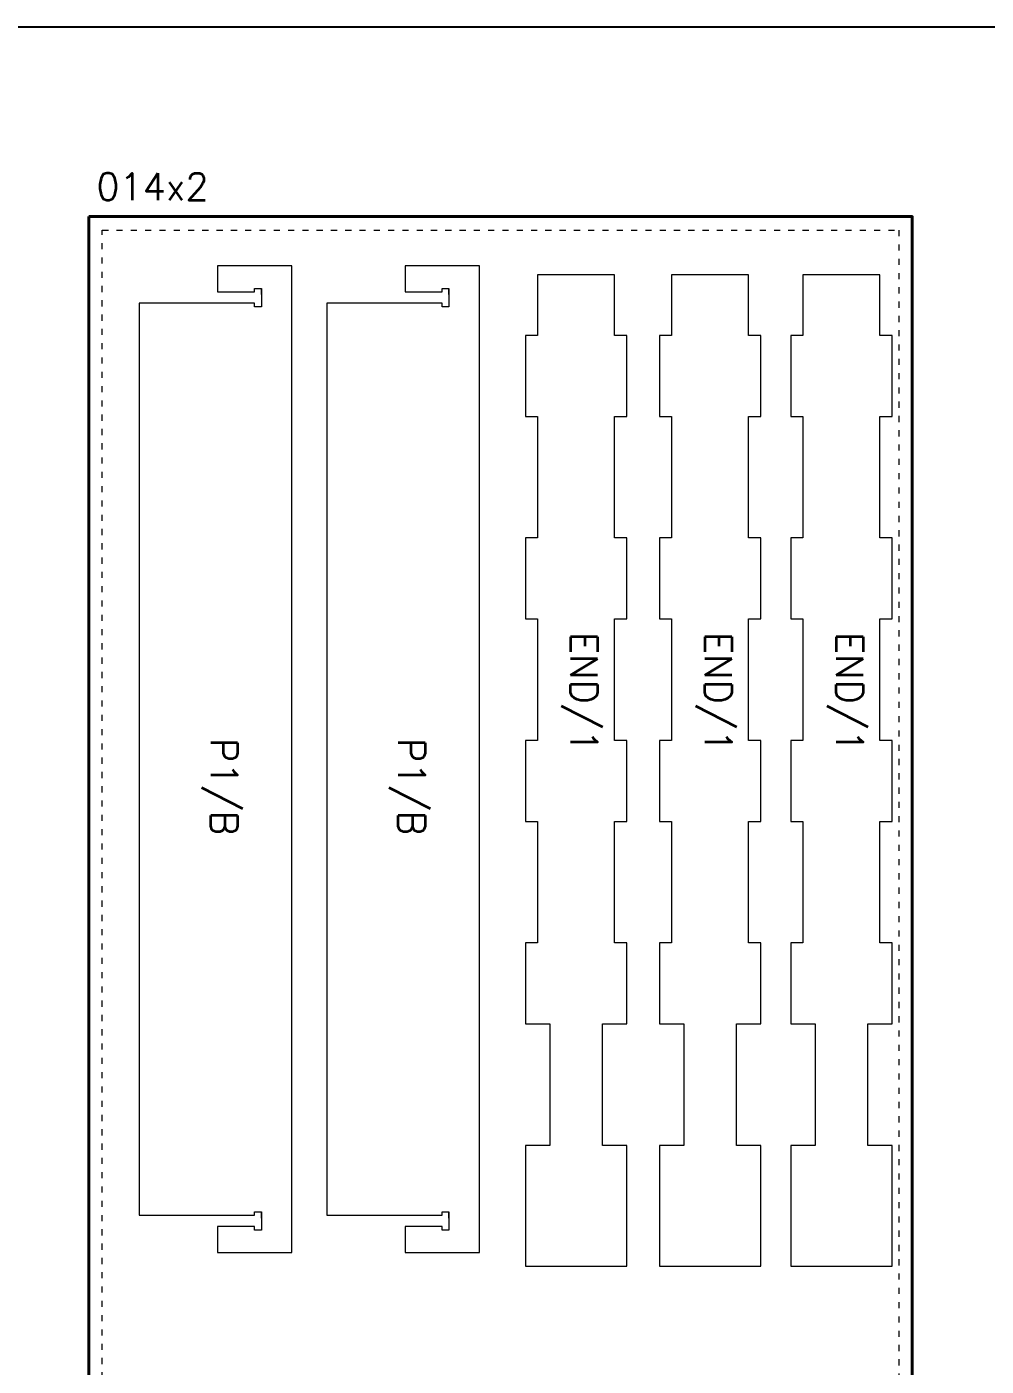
# Model space of a CAD drawing. Header units: millimetres. Extents: x 481 to 28351, y -1147 to 6765.
# Drawn here: x 23486 to 24907, y 4780 to 6765 of the extents above; entities that cross this region are included whole.
import ezdxf

# ---------------------------------------------------------------- set-up
doc = ezdxf.new("R2010")
doc.units = ezdxf.units.MM
doc.linetypes.add('DGN Style 5', pattern=[21.175771, 9.07533, -12.10044])
for name, color, linetype, lineweight in [('0_NOPRINT_TOLERANCE', 7, 'DGN Style 5', 0), ('BOARD_18MM_BIRCH-PLY', 73, 'Continuous', 40), ('CUTOUT_18MM_OUTSIDE', 201, 'Continuous', 0)]:
    doc.layers.add(name, color=color, linetype=linetype, lineweight=lineweight)
doc.layers.add('0_SHEET_BIRCHPLY_2440X1220', color=1, linetype='Continuous')
doc.layers.add('1_ANYTOOL_1MMDEEP_INSIDE', color=2, linetype='Continuous')
doc.styles.get("Standard").update_dxf_attribs({"font": 'romans.shx', "bigfont": 'hztxt.shx'})

msp = doc.modelspace()

# ---------------------------------------------------------------- linework, layer by layer
msp.add_lwpolyline([(480.7, 6764.9), (28350.7, 6764.9), (28350.7, 2878.4), (480.7, 2878.4)], close=True)
at = {"layer": '0_NOPRINT_TOLERANCE'}
msp.add_lwpolyline([(23597.6, 6463.6), (24777.6, 6463.6), (24777.6, 4063.6), (23597.6, 4063.6)], close=True, dxfattribs=at)
msp.add_lwpolyline([(23597.6, 6463.6), (24777.6, 6463.6), (24777.6, 4063.6), (23597.6, 4063.6)], close=True, dxfattribs=at)
at = {"layer": 'BOARD_18MM_BIRCH-PLY'}
msp.add_lwpolyline([(23577.6, 6483.6), (24797.6, 6483.6), (24797.6, 4043.6), (23577.6, 4043.6), (23577.6, 6483.6)], dxfattribs=at)
at = {"layer": 'CUTOUT_18MM_OUTSIDE'}
for points in [[(23652.4, 5139.7), (23652.4, 5004.2), (23686.6, 5004.2), (23720.8, 5004.2), (23755, 5004.2), (23789.2, 5004.2), (23823.4, 5004.2), (23823.4, 5005.2), (23823.4, 5006.2), (23823.4, 5007.2), (23823.4, 5008.2), (23823.4, 5009.2), (23825.4, 5009.2), (23827.4, 5009.2), (23829.4, 5009.2), (23831.4, 5009.2), (23833.4, 5009.2), (23833.4, 5000), (23833.4, 5008.8), (23833.4, 5000.6), (23833.4, 4991.4), (23833.4, 4982.2), (23831.4, 4982.2), (23829.4, 4982.2), (23827.4, 4982.2), (23825.4, 4982.2), (23823.4, 4982.2), (23823.4, 4983.2), (23823.4, 4984.2), (23823.4, 4985.2), (23823.4, 4986.2), (23823.4, 4987.2), (23812.4, 4987.2), (23801.4, 4987.2), (23790.4, 4987.2), (23779.4, 4987.2), (23768.4, 4987.2), (23768.4, 4948.7), (23790.4, 4948.7), (23812.4, 4948.7), (23834.4, 4948.7), (23856.4, 4948.7), (23878.4, 4948.7), (23878.4, 5079.7), (23878.4, 5229.7), (23878.4, 5379.7), (23878.4, 5529.7), (23878.4, 5679.7), (23878.4, 5829.7), (23878.4, 5979.7), (23878.4, 6129.7), (23878.4, 6279.7), (23878.4, 6410.7), (23856.4, 6410.7), (23834.4, 6410.7), (23812.4, 6410.7), (23790.4, 6410.7), (23768.4, 6410.7), (23768.4, 6372.2), (23779.4, 6372.2), (23790.4, 6372.2), (23801.4, 6372.2), (23812.4, 6372.2), (23823.4, 6372.2), (23823.4, 6373.2), (23823.4, 6374.2), (23823.4, 6375.2), (23823.4, 6376.2), (23823.4, 6377.2), (23825.4, 6377.2), (23827.4, 6377.2), (23829.4, 6377.2), (23831.4, 6377.2), (23833.4, 6377.2), (23833.4, 6368), (23833.4, 6377.3), (23833.4, 6368.6), (23833.4, 6359.4), (23833.4, 6350.2), (23831.4, 6350.2), (23829.4, 6350.2), (23827.4, 6350.2), (23825.4, 6350.2), (23823.4, 6350.2), (23823.4, 6351.2), (23823.4, 6352.2), (23823.4, 6353.2), (23823.4, 6354.2), (23823.4, 6355.2), (23789.2, 6355.2), (23755, 6355.2), (23720.8, 6355.2), (23686.6, 6355.2), (23652.4, 6355.2), (23652.4, 6219.7), (23652.4, 6084.7), (23652.4, 5949.7), (23652.4, 5814.7), (23652.4, 5679.7), (23652.4, 5544.7), (23652.4, 5409.7), (23652.4, 5274.7)], [(23930.3, 5139.7), (23930.3, 5004.2), (23964.5, 5004.2), (23998.7, 5004.2), (24032.9, 5004.2), (24067.1, 5004.2), (24101.3, 5004.2), (24101.3, 5005.2), (24101.3, 5006.2), (24101.3, 5007.2), (24101.3, 5008.2), (24101.3, 5009.2), (24103.3, 5009.2), (24105.3, 5009.2), (24107.3, 5009.2), (24109.3, 5009.2), (24111.3, 5009.2), (24111.3, 5000), (24111.3, 5008.8), (24111.3, 5000.6), (24111.3, 4991.4), (24111.3, 4982.2), (24109.3, 4982.2), (24107.3, 4982.2), (24105.3, 4982.2), (24103.3, 4982.2), (24101.3, 4982.2), (24101.3, 4983.2), (24101.3, 4984.2), (24101.3, 4985.2), (24101.3, 4986.2), (24101.3, 4987.2), (24090.3, 4987.2), (24079.3, 4987.2), (24068.3, 4987.2), (24057.3, 4987.2), (24046.3, 4987.2), (24046.3, 4948.7), (24068.3, 4948.7), (24090.3, 4948.7), (24112.3, 4948.7), (24134.3, 4948.7), (24156.3, 4948.7), (24156.3, 5079.7), (24156.3, 5229.7), (24156.3, 5379.7), (24156.3, 5529.7), (24156.3, 5679.7), (24156.3, 5829.7), (24156.3, 5979.7), (24156.3, 6129.7), (24156.3, 6279.7), (24156.3, 6410.7), (24134.3, 6410.7), (24112.3, 6410.7), (24090.3, 6410.7), (24068.3, 6410.7), (24046.3, 6410.7), (24046.3, 6372.2), (24057.3, 6372.2), (24068.3, 6372.2), (24079.3, 6372.2), (24090.3, 6372.2), (24101.3, 6372.2), (24101.3, 6373.2), (24101.3, 6374.2), (24101.3, 6375.2), (24101.3, 6376.2), (24101.3, 6377.2), (24103.3, 6377.2), (24105.3, 6377.2), (24107.3, 6377.2), (24109.3, 6377.2), (24111.3, 6377.2), (24111.3, 6368), (24111.3, 6377.3), (24111.3, 6368.6), (24111.3, 6359.4), (24111.3, 6350.2), (24109.3, 6350.2), (24107.3, 6350.2), (24105.3, 6350.2), (24103.3, 6350.2), (24101.3, 6350.2), (24101.3, 6351.2), (24101.3, 6352.2), (24101.3, 6353.2), (24101.3, 6354.2), (24101.3, 6355.2), (24067.1, 6355.2), (24032.9, 6355.2), (23998.7, 6355.2), (23964.5, 6355.2), (23930.3, 6355.2), (23930.3, 6219.7), (23930.3, 6084.7), (23930.3, 5949.7), (23930.3, 5814.7), (23930.3, 5679.7), (23930.3, 5544.7), (23930.3, 5409.7), (23930.3, 5274.7)], [(24242.6, 6397.5), (24242.6, 6379.5), (24242.6, 6361.5), (24242.6, 6343.5), (24242.6, 6325.5), (24242.6, 6307.5), (24239, 6307.5), (24235.4, 6307.5), (24231.8, 6307.5), (24228.2, 6307.5), (24224.6, 6307.5), (24224.6, 6283.5), (24224.6, 6259.5), (24224.6, 6235.5), (24224.6, 6211.5), (24224.6, 6187.5), (24228.2, 6187.5), (24231.8, 6187.5), (24235.4, 6187.5), (24239, 6187.5), (24242.6, 6187.5), (24242.6, 6151.5), (24242.6, 6115.5), (24242.6, 6079.5), (24242.6, 6043.5), (24242.6, 6007.5), (24239, 6007.5), (24235.4, 6007.5), (24231.8, 6007.5), (24228.2, 6007.5), (24224.6, 6007.5), (24224.6, 5983.5), (24224.6, 5959.5), (24224.6, 5935.5), (24224.6, 5911.5), (24224.6, 5887.5), (24228.2, 5887.5), (24231.8, 5887.5), (24235.4, 5887.5), (24239, 5887.5), (24242.6, 5887.5), (24242.6, 5851.5), (24242.6, 5815.5), (24242.6, 5779.5), (24242.6, 5743.5), (24242.6, 5707.5), (24239, 5707.5), (24235.4, 5707.5), (24231.8, 5707.5), (24228.2, 5707.5), (24224.6, 5707.5), (24224.6, 5683.5), (24224.6, 5659.5), (24224.6, 5635.5), (24224.6, 5611.5), (24224.6, 5587.5), (24228.2, 5587.5), (24231.8, 5587.5), (24235.4, 5587.5), (24239, 5587.5), (24242.6, 5587.5), (24242.6, 5551.5), (24242.6, 5515.5), (24242.6, 5479.5), (24242.6, 5443.5), (24242.6, 5407.5), (24239, 5407.5), (24235.4, 5407.5), (24231.8, 5407.5), (24228.2, 5407.5), (24224.6, 5407.5), (24224.6, 5383.5), (24224.6, 5359.5), (24224.6, 5335.5), (24224.6, 5311.5), (24224.6, 5287.5), (24231.8, 5287.5), (24239, 5287.5), (24246.2, 5287.5), (24253.4, 5287.5), (24260.6, 5287.5), (24260.6, 5251.5), (24260.6, 5215.5), (24260.6, 5179.5), (24260.6, 5143.5), (24260.6, 5107.5), (24253.4, 5107.5), (24246.2, 5107.5), (24239, 5107.5), (24231.8, 5107.5), (24224.6, 5107.5), (24224.6, 5071.7), (24224.6, 5035.9), (24224.6, 5000.1), (24224.6, 4964.3), (24224.6, 4928.5), (24254.6, 4928.5), (24284.6, 4928.5), (24314.6, 4928.5), (24344.6, 4928.5), (24374.6, 4928.5), (24374.6, 4964.3), (24374.6, 5000.1), (24374.6, 5035.9), (24374.6, 5071.7), (24374.6, 5107.5), (24367.4, 5107.5), (24360.2, 5107.5), (24353, 5107.5), (24345.8, 5107.5), (24338.6, 5107.5), (24338.6, 5143.5), (24338.6, 5179.5), (24338.6, 5215.5), (24338.6, 5251.5), (24338.6, 5287.5), (24345.8, 5287.5), (24353, 5287.5), (24360.2, 5287.5), (24367.4, 5287.5), (24374.6, 5287.5), (24374.6, 5311.5), (24374.6, 5335.5), (24374.6, 5359.5), (24374.6, 5383.5), (24374.6, 5407.5), (24371, 5407.5), (24367.4, 5407.5), (24363.8, 5407.5), (24360.2, 5407.5), (24356.6, 5407.5), (24356.6, 5443.5), (24356.6, 5479.5), (24356.6, 5515.5), (24356.6, 5551.5), (24356.6, 5587.5), (24360.2, 5587.5), (24363.8, 5587.5), (24367.4, 5587.5), (24371, 5587.5), (24374.6, 5587.5), (24374.6, 5611.5), (24374.6, 5635.5), (24374.6, 5659.5), (24374.6, 5683.5), (24374.6, 5707.5), (24371, 5707.5), (24367.4, 5707.5), (24363.8, 5707.5), (24360.2, 5707.5), (24356.6, 5707.5), (24356.6, 5743.5), (24356.6, 5779.5), (24356.6, 5815.5), (24356.6, 5851.5), (24356.6, 5887.5), (24360.2, 5887.5), (24363.8, 5887.5), (24367.4, 5887.5), (24371, 5887.5), (24374.6, 5887.5), (24374.6, 5911.5), (24374.6, 5935.5), (24374.6, 5959.5), (24374.6, 5983.5), (24374.6, 6007.5), (24371, 6007.5), (24367.4, 6007.5), (24363.8, 6007.5), (24360.2, 6007.5), (24356.6, 6007.5), (24356.6, 6043.5), (24356.6, 6079.5), (24356.6, 6115.5), (24356.6, 6151.5), (24356.6, 6187.5), (24360.2, 6187.5), (24363.8, 6187.5), (24367.4, 6187.5), (24371, 6187.5), (24374.6, 6187.5), (24374.6, 6211.5), (24374.6, 6235.5), (24374.6, 6259.5), (24374.6, 6283.5), (24374.6, 6307.5), (24371, 6307.5), (24367.4, 6307.5), (24363.8, 6307.5), (24360.2, 6307.5), (24356.6, 6307.5), (24356.6, 6325.5), (24356.6, 6343.5), (24356.6, 6361.5), (24356.6, 6379.5), (24356.6, 6397.5), (24333.8, 6397.5), (24311, 6397.5), (24288.2, 6397.5), (24265.4, 6397.5)], [(24441.1, 6397.5), (24441.1, 6379.5), (24441.1, 6361.5), (24441.1, 6343.5), (24441.1, 6325.5), (24441.1, 6307.5), (24437.5, 6307.5), (24433.9, 6307.5), (24430.3, 6307.5), (24426.7, 6307.5), (24423.1, 6307.5), (24423.1, 6283.5), (24423.1, 6259.5), (24423.1, 6235.5), (24423.1, 6211.5), (24423.1, 6187.5), (24426.7, 6187.5), (24430.3, 6187.5), (24433.9, 6187.5), (24437.5, 6187.5), (24441.1, 6187.5), (24441.1, 6151.5), (24441.1, 6115.5), (24441.1, 6079.5), (24441.1, 6043.5), (24441.1, 6007.5), (24437.5, 6007.5), (24433.9, 6007.5), (24430.3, 6007.5), (24426.7, 6007.5), (24423.1, 6007.5), (24423.1, 5983.5), (24423.1, 5959.5), (24423.1, 5935.5), (24423.1, 5911.5), (24423.1, 5887.5), (24426.7, 5887.5), (24430.3, 5887.5), (24433.9, 5887.5), (24437.5, 5887.5), (24441.1, 5887.5), (24441.1, 5851.5), (24441.1, 5815.5), (24441.1, 5779.5), (24441.1, 5743.5), (24441.1, 5707.5), (24437.5, 5707.5), (24433.9, 5707.5), (24430.3, 5707.5), (24426.7, 5707.5), (24423.1, 5707.5), (24423.1, 5683.5), (24423.1, 5659.5), (24423.1, 5635.5), (24423.1, 5611.5), (24423.1, 5587.5), (24426.7, 5587.5), (24430.3, 5587.5), (24433.9, 5587.5), (24437.5, 5587.5), (24441.1, 5587.5), (24441.1, 5551.5), (24441.1, 5515.5), (24441.1, 5479.5), (24441.1, 5443.5), (24441.1, 5407.5), (24437.5, 5407.5), (24433.9, 5407.5), (24430.3, 5407.5), (24426.7, 5407.5), (24423.1, 5407.5), (24423.1, 5383.5), (24423.1, 5359.5), (24423.1, 5335.5), (24423.1, 5311.5), (24423.1, 5287.5), (24430.3, 5287.5), (24437.5, 5287.5), (24444.7, 5287.5), (24451.9, 5287.5), (24459.1, 5287.5), (24459.1, 5251.5), (24459.1, 5215.5), (24459.1, 5179.5), (24459.1, 5143.5), (24459.1, 5107.5), (24451.9, 5107.5), (24444.7, 5107.5), (24437.5, 5107.5), (24430.3, 5107.5), (24423.1, 5107.5), (24423.1, 5071.7), (24423.1, 5035.9), (24423.1, 5000.1), (24423.1, 4964.3), (24423.1, 4928.5), (24453.1, 4928.5), (24483.1, 4928.5), (24513.1, 4928.5), (24543.1, 4928.5), (24573.1, 4928.5), (24573.1, 4964.3), (24573.1, 5000.1), (24573.1, 5035.9), (24573.1, 5071.7), (24573.1, 5107.5), (24565.9, 5107.5), (24558.7, 5107.5), (24551.5, 5107.5), (24544.3, 5107.5), (24537.1, 5107.5), (24537.1, 5143.5), (24537.1, 5179.5), (24537.1, 5215.5), (24537.1, 5251.5), (24537.1, 5287.5), (24544.3, 5287.5), (24551.5, 5287.5), (24558.7, 5287.5), (24565.9, 5287.5), (24573.1, 5287.5), (24573.1, 5311.5), (24573.1, 5335.5), (24573.1, 5359.5), (24573.1, 5383.5), (24573.1, 5407.5), (24569.5, 5407.5), (24565.9, 5407.5), (24562.3, 5407.5), (24558.7, 5407.5), (24555.1, 5407.5), (24555.1, 5443.5), (24555.1, 5479.5), (24555.1, 5515.5), (24555.1, 5551.5), (24555.1, 5587.5), (24558.7, 5587.5), (24562.3, 5587.5), (24565.9, 5587.5), (24569.5, 5587.5), (24573.1, 5587.5), (24573.1, 5611.5), (24573.1, 5635.5), (24573.1, 5659.5), (24573.1, 5683.5), (24573.1, 5707.5), (24569.5, 5707.5), (24565.9, 5707.5), (24562.3, 5707.5), (24558.7, 5707.5), (24555.1, 5707.5), (24555.1, 5743.5), (24555.1, 5779.5), (24555.1, 5815.5), (24555.1, 5851.5), (24555.1, 5887.5), (24558.7, 5887.5), (24562.3, 5887.5), (24565.9, 5887.5), (24569.5, 5887.5), (24573.1, 5887.5), (24573.1, 5911.5), (24573.1, 5935.5), (24573.1, 5959.5), (24573.1, 5983.5), (24573.1, 6007.5), (24569.5, 6007.5), (24565.9, 6007.5), (24562.3, 6007.5), (24558.7, 6007.5), (24555.1, 6007.5), (24555.1, 6043.5), (24555.1, 6079.5), (24555.1, 6115.5), (24555.1, 6151.5), (24555.1, 6187.5), (24558.7, 6187.5), (24562.3, 6187.5), (24565.9, 6187.5), (24569.5, 6187.5), (24573.1, 6187.5), (24573.1, 6211.5), (24573.1, 6235.5), (24573.1, 6259.5), (24573.1, 6283.5), (24573.1, 6307.5), (24569.5, 6307.5), (24565.9, 6307.5), (24562.3, 6307.5), (24558.7, 6307.5), (24555.1, 6307.5), (24555.1, 6325.5), (24555.1, 6343.5), (24555.1, 6361.5), (24555.1, 6379.5), (24555.1, 6397.5), (24532.3, 6397.5), (24509.5, 6397.5), (24486.7, 6397.5), (24463.9, 6397.5)], [(24635.8, 6397.5), (24635.8, 6379.5), (24635.8, 6361.5), (24635.8, 6343.5), (24635.8, 6325.5), (24635.8, 6307.5), (24632.2, 6307.5), (24628.6, 6307.5), (24625, 6307.5), (24621.4, 6307.5), (24617.8, 6307.5), (24617.8, 6283.5), (24617.8, 6259.5), (24617.8, 6235.5), (24617.8, 6211.5), (24617.8, 6187.5), (24621.4, 6187.5), (24625, 6187.5), (24628.6, 6187.5), (24632.2, 6187.5), (24635.8, 6187.5), (24635.8, 6151.5), (24635.8, 6115.5), (24635.8, 6079.5), (24635.8, 6043.5), (24635.8, 6007.5), (24632.2, 6007.5), (24628.6, 6007.5), (24625, 6007.5), (24621.4, 6007.5), (24617.8, 6007.5), (24617.8, 5983.5), (24617.8, 5959.5), (24617.8, 5935.5), (24617.8, 5911.5), (24617.8, 5887.5), (24621.4, 5887.5), (24625, 5887.5), (24628.6, 5887.5), (24632.2, 5887.5), (24635.8, 5887.5), (24635.8, 5851.5), (24635.8, 5815.5), (24635.8, 5779.5), (24635.8, 5743.5), (24635.8, 5707.5), (24632.2, 5707.5), (24628.6, 5707.5), (24625, 5707.5), (24621.4, 5707.5), (24617.8, 5707.5), (24617.8, 5683.5), (24617.8, 5659.5), (24617.8, 5635.5), (24617.8, 5611.5), (24617.8, 5587.5), (24621.4, 5587.5), (24625, 5587.5), (24628.6, 5587.5), (24632.2, 5587.5), (24635.8, 5587.5), (24635.8, 5551.5), (24635.8, 5515.5), (24635.8, 5479.5), (24635.8, 5443.5), (24635.8, 5407.5), (24632.2, 5407.5), (24628.6, 5407.5), (24625, 5407.5), (24621.4, 5407.5), (24617.8, 5407.5), (24617.8, 5383.5), (24617.8, 5359.5), (24617.8, 5335.5), (24617.8, 5311.5), (24617.8, 5287.5), (24625, 5287.5), (24632.2, 5287.5), (24639.4, 5287.5), (24646.6, 5287.5), (24653.8, 5287.5), (24653.8, 5251.5), (24653.8, 5215.5), (24653.8, 5179.5), (24653.8, 5143.5), (24653.8, 5107.5), (24646.6, 5107.5), (24639.4, 5107.5), (24632.2, 5107.5), (24625, 5107.5), (24617.8, 5107.5), (24617.8, 5071.7), (24617.8, 5035.9), (24617.8, 5000.1), (24617.8, 4964.3), (24617.8, 4928.5), (24647.8, 4928.5), (24677.8, 4928.5), (24707.8, 4928.5), (24737.8, 4928.5), (24767.8, 4928.5), (24767.8, 4964.3), (24767.8, 5000.1), (24767.8, 5035.9), (24767.8, 5071.7), (24767.8, 5107.5), (24760.6, 5107.5), (24753.4, 5107.5), (24746.2, 5107.5), (24739, 5107.5), (24731.8, 5107.5), (24731.8, 5143.5), (24731.8, 5179.5), (24731.8, 5215.5), (24731.8, 5251.5), (24731.8, 5287.5), (24739, 5287.5), (24746.2, 5287.5), (24753.4, 5287.5), (24760.6, 5287.5), (24767.8, 5287.5), (24767.8, 5311.5), (24767.8, 5335.5), (24767.8, 5359.5), (24767.8, 5383.5), (24767.8, 5407.5), (24764.2, 5407.5), (24760.6, 5407.5), (24757, 5407.5), (24753.4, 5407.5), (24749.8, 5407.5), (24749.8, 5443.5), (24749.8, 5479.5), (24749.8, 5515.5), (24749.8, 5551.5), (24749.8, 5587.5), (24753.4, 5587.5), (24757, 5587.5), (24760.6, 5587.5), (24764.2, 5587.5), (24767.8, 5587.5), (24767.8, 5611.5), (24767.8, 5635.5), (24767.8, 5659.5), (24767.8, 5683.5), (24767.8, 5707.5), (24764.2, 5707.5), (24760.6, 5707.5), (24757, 5707.5), (24753.4, 5707.5), (24749.8, 5707.5), (24749.8, 5743.5), (24749.8, 5779.5), (24749.8, 5815.5), (24749.8, 5851.5), (24749.8, 5887.5), (24753.4, 5887.5), (24757, 5887.5), (24760.6, 5887.5), (24764.2, 5887.5), (24767.8, 5887.5), (24767.8, 5911.5), (24767.8, 5935.5), (24767.8, 5959.5), (24767.8, 5983.5), (24767.8, 6007.5), (24764.2, 6007.5), (24760.6, 6007.5), (24757, 6007.5), (24753.4, 6007.5), (24749.8, 6007.5), (24749.8, 6043.5), (24749.8, 6079.5), (24749.8, 6115.5), (24749.8, 6151.5), (24749.8, 6187.5), (24753.4, 6187.5), (24757, 6187.5), (24760.6, 6187.5), (24764.2, 6187.5), (24767.8, 6187.5), (24767.8, 6211.5), (24767.8, 6235.5), (24767.8, 6259.5), (24767.8, 6283.5), (24767.8, 6307.5), (24764.2, 6307.5), (24760.6, 6307.5), (24757, 6307.5), (24753.4, 6307.5), (24749.8, 6307.5), (24749.8, 6325.5), (24749.8, 6343.5), (24749.8, 6361.5), (24749.8, 6379.5), (24749.8, 6397.5), (24727, 6397.5), (24704.2, 6397.5), (24681.4, 6397.5), (24658.6, 6397.5)]]:
    msp.add_lwpolyline(points, close=True, dxfattribs=at)

# ---------------------------------------------------------------- texts
at = {"layer": '0_SHEET_BIRCHPLY_2440X1220'}
msp.add_text('014x2', height=40, dxfattribs=at).set_placement((23588.9, 6508.2))
at = {"layer": '1_ANYTOOL_1MMDEEP_INSIDE', "char_height": 40, "width": 408.414, "attachment_point": 7, "rotation": 270}
for s, insert in [('END/1', (24278.2, 5867.8)), ('END/1', (24476.8, 5867.8)), ('END/1', (24671.4, 5867.8)), ('P1/B', (23744.9, 5711)), ('P1/B', (24022.8, 5711))]:
    msp.add_mtext(s, dxfattribs=dict(at, insert=insert))

doc.saveas('drawing.dxf')
